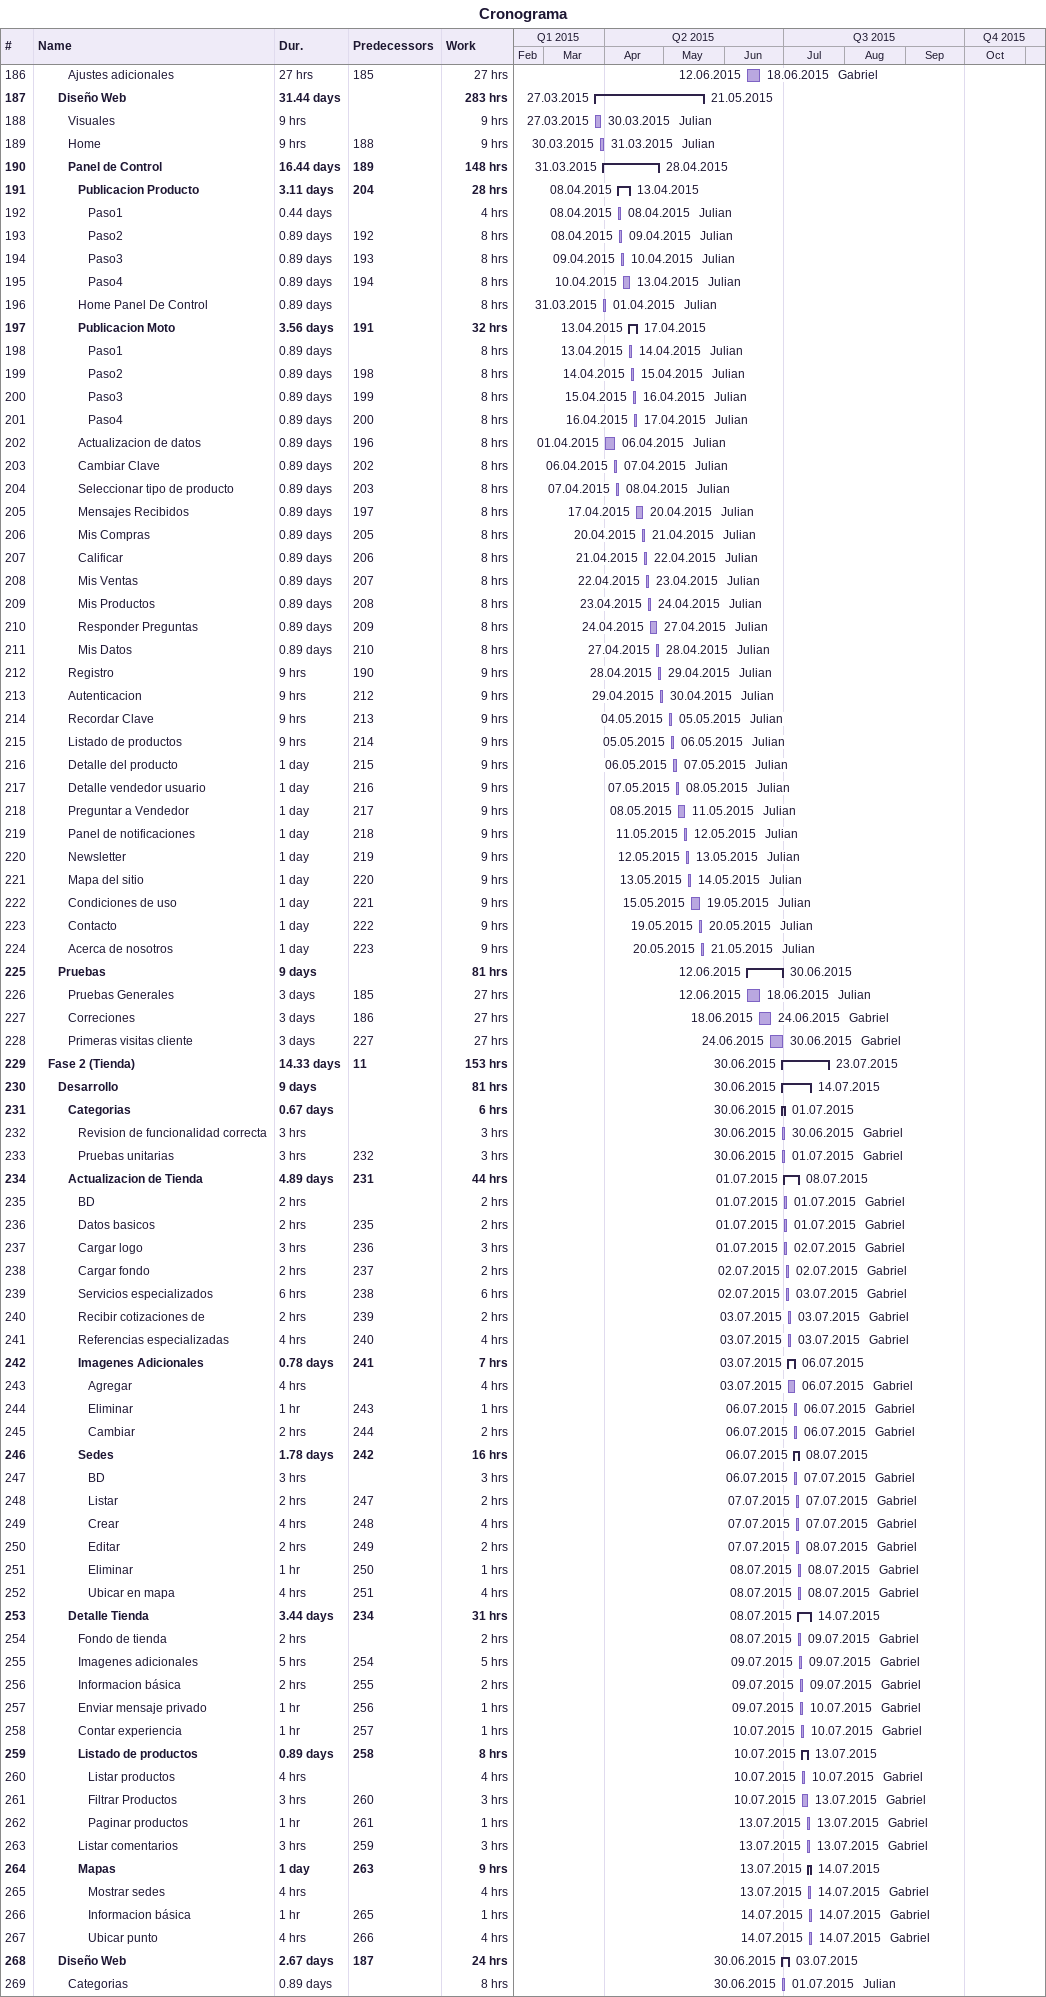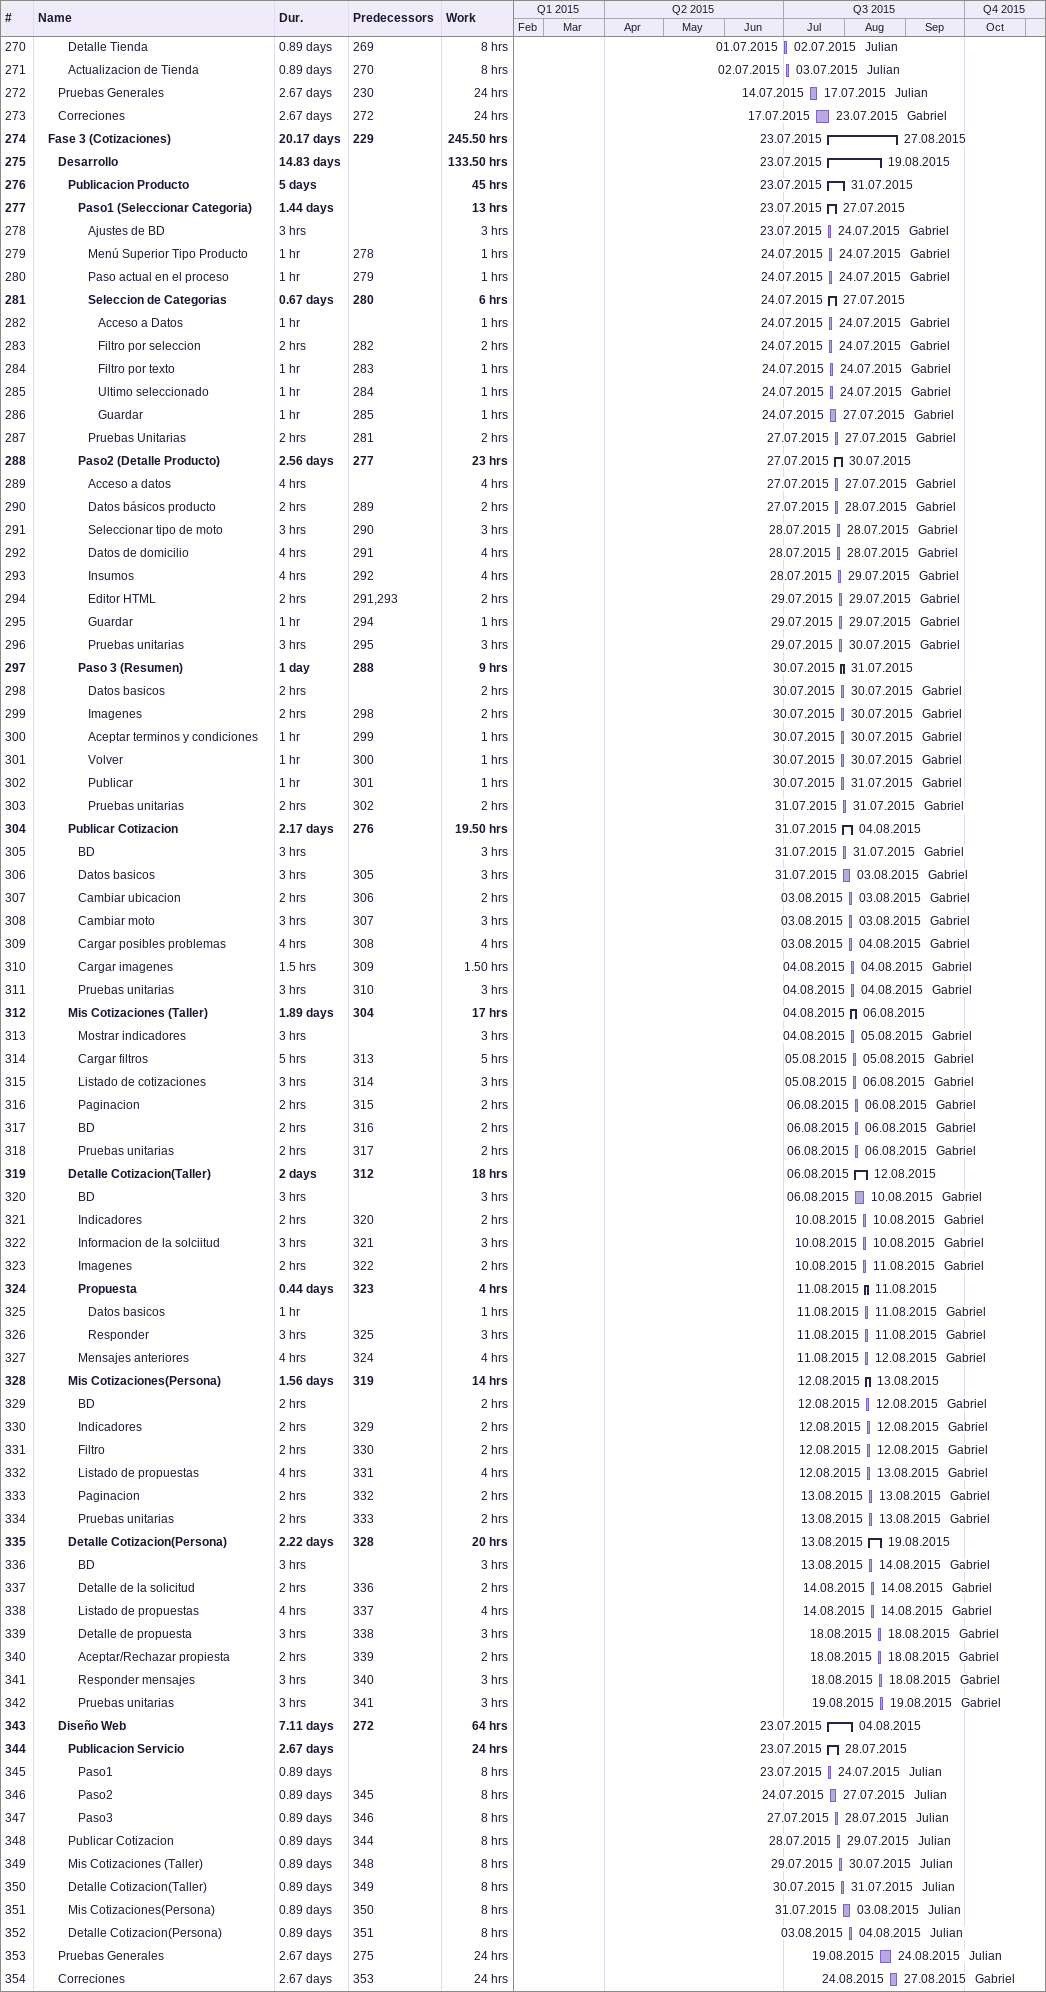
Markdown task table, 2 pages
Cronograma

| ID | Level | Task | Duration | Start | Finish | Predecessors | Resources | Work (h) |
|---|---|---|---|---|---|---|---|---|
| 186 | 4 | Ajustes adicionales | 27h | 2015-06-12 | 2015-06-18 | 185 | Gabriel | 27 |
| 187 | 3 | **Diseño Web** | 31.44d | 2015-03-27 | 2015-05-21 |  |  | 283 |
| 188 | 4 | Visuales | 9h | 2015-03-27 | 2015-03-30 |  | Julian | 9 |
| 189 | 4 | Home | 9h | 2015-03-30 | 2015-03-31 | 188 | Julian | 9 |
| 190 | 4 | **Panel de Control** | 16.44d | 2015-03-31 | 2015-04-28 | 189 |  | 148 |
| 191 | 5 | **Publicacion Producto** | 3.11d | 2015-04-08 | 2015-04-13 | 204 |  | 28 |
| 192 | 6 | Paso1 | 0.44d | 2015-04-08 | 2015-04-08 |  | Julian | 4 |
| 193 | 6 | Paso2 | 0.89d | 2015-04-08 | 2015-04-09 | 192 | Julian | 8 |
| 194 | 6 | Paso3 | 0.89d | 2015-04-09 | 2015-04-10 | 193 | Julian | 8 |
| 195 | 6 | Paso4 | 0.89d | 2015-04-10 | 2015-04-13 | 194 | Julian | 8 |
| 196 | 5 | Home Panel De Control | 0.89d | 2015-03-31 | 2015-04-01 |  | Julian | 8 |
| 197 | 5 | **Publicacion Moto** | 3.56d | 2015-04-13 | 2015-04-17 | 191 |  | 32 |
| 198 | 6 | Paso1 | 0.89d | 2015-04-13 | 2015-04-14 |  | Julian | 8 |
| 199 | 6 | Paso2 | 0.89d | 2015-04-14 | 2015-04-15 | 198 | Julian | 8 |
| 200 | 6 | Paso3 | 0.89d | 2015-04-15 | 2015-04-16 | 199 | Julian | 8 |
| 201 | 6 | Paso4 | 0.89d | 2015-04-16 | 2015-04-17 | 200 | Julian | 8 |
| 202 | 5 | Actualizacion de datos | 0.89d | 2015-04-01 | 2015-04-06 | 196 | Julian | 8 |
| 203 | 5 | Cambiar Clave | 0.89d | 2015-04-06 | 2015-04-07 | 202 | Julian | 8 |
| 204 | 5 | Seleccionar tipo de producto | 0.89d | 2015-04-07 | 2015-04-08 | 203 | Julian | 8 |
| 205 | 5 | Mensajes Recibidos | 0.89d | 2015-04-17 | 2015-04-20 | 197 | Julian | 8 |
| 206 | 5 | Mis Compras | 0.89d | 2015-04-20 | 2015-04-21 | 205 | Julian | 8 |
| 207 | 5 | Calificar | 0.89d | 2015-04-21 | 2015-04-22 | 206 | Julian | 8 |
| 208 | 5 | Mis Ventas | 0.89d | 2015-04-22 | 2015-04-23 | 207 | Julian | 8 |
| 209 | 5 | Mis Productos | 0.89d | 2015-04-23 | 2015-04-24 | 208 | Julian | 8 |
| 210 | 5 | Responder Preguntas | 0.89d | 2015-04-24 | 2015-04-27 | 209 | Julian | 8 |
| 211 | 5 | Mis Datos | 0.89d | 2015-04-27 | 2015-04-28 | 210 | Julian | 8 |
| 212 | 4 | Registro | 9h | 2015-04-28 | 2015-04-29 | 190 | Julian | 9 |
| 213 | 4 | Autenticacion | 9h | 2015-04-29 | 2015-04-30 | 212 | Julian | 9 |
| 214 | 4 | Recordar Clave | 9h | 2015-05-04 | 2015-05-05 | 213 | Julian | 9 |
| 215 | 4 | Listado de productos | 9h | 2015-05-05 | 2015-05-06 | 214 | Julian | 9 |
| 216 | 4 | Detalle del producto | 1d | 2015-05-06 | 2015-05-07 | 215 | Julian | 9 |
| 217 | 4 | Detalle vendedor usuario | 1d | 2015-05-07 | 2015-05-08 | 216 | Julian | 9 |
| 218 | 4 | Preguntar a Vendedor | 1d | 2015-05-08 | 2015-05-11 | 217 | Julian | 9 |
| 219 | 4 | Panel de notificaciones | 1d | 2015-05-11 | 2015-05-12 | 218 | Julian | 9 |
| 220 | 4 | Newsletter | 1d | 2015-05-12 | 2015-05-13 | 219 | Julian | 9 |
| 221 | 4 | Mapa del sitio | 1d | 2015-05-13 | 2015-05-14 | 220 | Julian | 9 |
| 222 | 4 | Condiciones de uso | 1d | 2015-05-15 | 2015-05-19 | 221 | Julian | 9 |
| 223 | 4 | Contacto | 1d | 2015-05-19 | 2015-05-20 | 222 | Julian | 9 |
| 224 | 4 | Acerca de nosotros | 1d | 2015-05-20 | 2015-05-21 | 223 | Julian | 9 |
| 225 | 3 | **Pruebas** | 9d | 2015-06-12 | 2015-06-30 |  |  | 81 |
| 226 | 4 | Pruebas Generales | 3d | 2015-06-12 | 2015-06-18 | 185 | Julian | 27 |
| 227 | 4 | Correciones | 3d | 2015-06-18 | 2015-06-24 | 186 | Gabriel | 27 |
| 228 | 4 | Primeras visitas cliente | 3d | 2015-06-24 | 2015-06-30 | 227 | Gabriel | 27 |
| 229 | 2 | **Fase 2 (Tienda)** | 14.33d | 2015-06-30 | 2015-07-23 | 11 |  | 153 |
| 230 | 3 | **Desarrollo** | 9d | 2015-06-30 | 2015-07-14 |  |  | 81 |
| 231 | 4 | **Categorias** | 0.67d | 2015-06-30 | 2015-07-01 |  |  | 6 |
| 232 | 5 | Revision de funcionalidad correcta | 3h | 2015-06-30 | 2015-06-30 |  | Gabriel | 3 |
| 233 | 5 | Pruebas unitarias | 3h | 2015-06-30 | 2015-07-01 | 232 | Gabriel | 3 |
| 234 | 4 | **Actualizacion de Tienda** | 4.89d | 2015-07-01 | 2015-07-08 | 231 |  | 44 |
| 235 | 5 | BD | 2h | 2015-07-01 | 2015-07-01 |  | Gabriel | 2 |
| 236 | 5 | Datos basicos | 2h | 2015-07-01 | 2015-07-01 | 235 | Gabriel | 2 |
| 237 | 5 | Cargar logo | 3h | 2015-07-01 | 2015-07-02 | 236 | Gabriel | 3 |
| 238 | 5 | Cargar fondo | 2h | 2015-07-02 | 2015-07-02 | 237 | Gabriel | 2 |
| 239 | 5 | Servicios especializados | 6h | 2015-07-02 | 2015-07-03 | 238 | Gabriel | 6 |
| 240 | 5 | Recibir cotizaciones de | 2h | 2015-07-03 | 2015-07-03 | 239 | Gabriel | 2 |
| 241 | 5 | Referencias especializadas | 4h | 2015-07-03 | 2015-07-03 | 240 | Gabriel | 4 |
| 242 | 5 | **Imagenes Adicionales** | 0.78d | 2015-07-03 | 2015-07-06 | 241 |  | 7 |
| 243 | 6 | Agregar | 4h | 2015-07-03 | 2015-07-06 |  | Gabriel | 4 |
| 244 | 6 | Eliminar | 1h | 2015-07-06 | 2015-07-06 | 243 | Gabriel | 1 |
| 245 | 6 | Cambiar | 2h | 2015-07-06 | 2015-07-06 | 244 | Gabriel | 2 |
| 246 | 5 | **Sedes** | 1.78d | 2015-07-06 | 2015-07-08 | 242 |  | 16 |
| 247 | 6 | BD | 3h | 2015-07-06 | 2015-07-07 |  | Gabriel | 3 |
| 248 | 6 | Listar | 2h | 2015-07-07 | 2015-07-07 | 247 | Gabriel | 2 |
| 249 | 6 | Crear | 4h | 2015-07-07 | 2015-07-07 | 248 | Gabriel | 4 |
| 250 | 6 | Editar | 2h | 2015-07-07 | 2015-07-08 | 249 | Gabriel | 2 |
| 251 | 6 | Eliminar | 1h | 2015-07-08 | 2015-07-08 | 250 | Gabriel | 1 |
| 252 | 6 | Ubicar en mapa | 4h | 2015-07-08 | 2015-07-08 | 251 | Gabriel | 4 |
| 253 | 4 | **Detalle Tienda** | 3.44d | 2015-07-08 | 2015-07-14 | 234 |  | 31 |
| 254 | 5 | Fondo de tienda | 2h | 2015-07-08 | 2015-07-09 |  | Gabriel | 2 |
| 255 | 5 | Imagenes adicionales | 5h | 2015-07-09 | 2015-07-09 | 254 | Gabriel | 5 |
| 256 | 5 | Informacion básica | 2h | 2015-07-09 | 2015-07-09 | 255 | Gabriel | 2 |
| 257 | 5 | Enviar mensaje privado | 1h | 2015-07-09 | 2015-07-10 | 256 | Gabriel | 1 |
| 258 | 5 | Contar experiencia | 1h | 2015-07-10 | 2015-07-10 | 257 | Gabriel | 1 |
| 259 | 5 | **Listado de productos** | 0.89d | 2015-07-10 | 2015-07-13 | 258 |  | 8 |
| 260 | 6 | Listar productos | 4h | 2015-07-10 | 2015-07-10 |  | Gabriel | 4 |
| 261 | 6 | Filtrar Productos | 3h | 2015-07-10 | 2015-07-13 | 260 | Gabriel | 3 |
| 262 | 6 | Paginar productos | 1h | 2015-07-13 | 2015-07-13 | 261 | Gabriel | 1 |
| 263 | 5 | Listar comentarios | 3h | 2015-07-13 | 2015-07-13 | 259 | Gabriel | 3 |
| 264 | 5 | **Mapas** | 1d | 2015-07-13 | 2015-07-14 | 263 |  | 9 |
| 265 | 6 | Mostrar sedes | 4h | 2015-07-13 | 2015-07-14 |  | Gabriel | 4 |
| 266 | 6 | Informacion básica | 1h | 2015-07-14 | 2015-07-14 | 265 | Gabriel | 1 |
| 267 | 6 | Ubicar punto | 4h | 2015-07-14 | 2015-07-14 | 266 | Gabriel | 4 |
| 268 | 3 | **Diseño Web** | 2.67d | 2015-06-30 | 2015-07-03 | 187 |  | 24 |
| 269 | 4 | Categorias | 0.89d | 2015-06-30 | 2015-07-01 |  | Julian | 8 |
| 270 | 4 | Detalle Tienda | 0.89d | 2015-07-01 | 2015-07-02 | 269 | Julian | 8 |
| 271 | 4 | Actualizacion de Tienda | 0.89d | 2015-07-02 | 2015-07-03 | 270 | Julian | 8 |
| 272 | 3 | Pruebas Generales | 2.67d | 2015-07-14 | 2015-07-17 | 230 | Julian | 24 |
| 273 | 3 | Correciones | 2.67d | 2015-07-17 | 2015-07-23 | 272 | Gabriel | 24 |
| 274 | 2 | **Fase 3 (Cotizaciones)** | 20.17d | 2015-07-23 | 2015-08-27 | 229 |  | 245.50 |
| 275 | 3 | **Desarrollo** | 14.83d | 2015-07-23 | 2015-08-19 |  |  | 133.50 |
| 276 | 4 | **Publicacion Producto** | 5d | 2015-07-23 | 2015-07-31 |  |  | 45 |
| 277 | 5 | **Paso1 (Seleccionar Categoria)** | 1.44d | 2015-07-23 | 2015-07-27 |  |  | 13 |
| 278 | 6 | Ajustes de BD | 3h | 2015-07-23 | 2015-07-24 |  | Gabriel | 3 |
| 279 | 6 | Menú Superior Tipo Producto | 1h | 2015-07-24 | 2015-07-24 | 278 | Gabriel | 1 |
| 280 | 6 | Paso actual en el proceso | 1h | 2015-07-24 | 2015-07-24 | 279 | Gabriel | 1 |
| 281 | 6 | **Seleccion de Categorias** | 0.67d | 2015-07-24 | 2015-07-27 | 280 |  | 6 |
| 282 | 7 | Acceso a Datos | 1h | 2015-07-24 | 2015-07-24 |  | Gabriel | 1 |
| 283 | 7 | Filtro por seleccion | 2h | 2015-07-24 | 2015-07-24 | 282 | Gabriel | 2 |
| 284 | 7 | Filtro por texto | 1h | 2015-07-24 | 2015-07-24 | 283 | Gabriel | 1 |
| 285 | 7 | Ultimo seleccionado | 1h | 2015-07-24 | 2015-07-24 | 284 | Gabriel | 1 |
| 286 | 7 | Guardar | 1h | 2015-07-24 | 2015-07-27 | 285 | Gabriel | 1 |
| 287 | 6 | Pruebas Unitarias | 2h | 2015-07-27 | 2015-07-27 | 281 | Gabriel | 2 |
| 288 | 5 | **Paso2 (Detalle Producto)** | 2.56d | 2015-07-27 | 2015-07-30 | 277 |  | 23 |
| 289 | 6 | Acceso a datos | 4h | 2015-07-27 | 2015-07-27 |  | Gabriel | 4 |
| 290 | 6 | Datos básicos producto | 2h | 2015-07-27 | 2015-07-28 | 289 | Gabriel | 2 |
| 291 | 6 | Seleccionar tipo de moto | 3h | 2015-07-28 | 2015-07-28 | 290 | Gabriel | 3 |
| 292 | 6 | Datos de domicilio | 4h | 2015-07-28 | 2015-07-28 | 291 | Gabriel | 4 |
| 293 | 6 | Insumos | 4h | 2015-07-28 | 2015-07-29 | 292 | Gabriel | 4 |
| 294 | 6 | Editor HTML | 2h | 2015-07-29 | 2015-07-29 | 291, 293 | Gabriel | 2 |
| 295 | 6 | Guardar | 1h | 2015-07-29 | 2015-07-29 | 294 | Gabriel | 1 |
| 296 | 6 | Pruebas unitarias | 3h | 2015-07-29 | 2015-07-30 | 295 | Gabriel | 3 |
| 297 | 5 | **Paso 3 (Resumen)** | 1d | 2015-07-30 | 2015-07-31 | 288 |  | 9 |
| 298 | 6 | Datos basicos | 2h | 2015-07-30 | 2015-07-30 |  | Gabriel | 2 |
| 299 | 6 | Imagenes | 2h | 2015-07-30 | 2015-07-30 | 298 | Gabriel | 2 |
| 300 | 6 | Aceptar terminos y condiciones | 1h | 2015-07-30 | 2015-07-30 | 299 | Gabriel | 1 |
| 301 | 6 | Volver | 1h | 2015-07-30 | 2015-07-30 | 300 | Gabriel | 1 |
| 302 | 6 | Publicar | 1h | 2015-07-30 | 2015-07-31 | 301 | Gabriel | 1 |
| 303 | 6 | Pruebas unitarias | 2h | 2015-07-31 | 2015-07-31 | 302 | Gabriel | 2 |
| 304 | 4 | **Publicar Cotizacion** | 2.17d | 2015-07-31 | 2015-08-04 | 276 |  | 19.50 |
| 305 | 5 | BD | 3h | 2015-07-31 | 2015-07-31 |  | Gabriel | 3 |
| 306 | 5 | Datos basicos | 3h | 2015-07-31 | 2015-08-03 | 305 | Gabriel | 3 |
| 307 | 5 | Cambiar ubicacion | 2h | 2015-08-03 | 2015-08-03 | 306 | Gabriel | 2 |
| 308 | 5 | Cambiar moto | 3h | 2015-08-03 | 2015-08-03 | 307 | Gabriel | 3 |
| 309 | 5 | Cargar posibles problemas | 4h | 2015-08-03 | 2015-08-04 | 308 | Gabriel | 4 |
| 310 | 5 | Cargar imagenes | 1.5h | 2015-08-04 | 2015-08-04 | 309 | Gabriel | 1.50 |
| 311 | 5 | Pruebas unitarias | 3h | 2015-08-04 | 2015-08-04 | 310 | Gabriel | 3 |
| 312 | 4 | **Mis Cotizaciones (Taller)** | 1.89d | 2015-08-04 | 2015-08-06 | 304 |  | 17 |
| 313 | 5 | Mostrar indicadores | 3h | 2015-08-04 | 2015-08-05 |  | Gabriel | 3 |
| 314 | 5 | Cargar filtros | 5h | 2015-08-05 | 2015-08-05 | 313 | Gabriel | 5 |
| 315 | 5 | Listado de cotizaciones | 3h | 2015-08-05 | 2015-08-06 | 314 | Gabriel | 3 |
| 316 | 5 | Paginacion | 2h | 2015-08-06 | 2015-08-06 | 315 | Gabriel | 2 |
| 317 | 5 | BD | 2h | 2015-08-06 | 2015-08-06 | 316 | Gabriel | 2 |
| 318 | 5 | Pruebas unitarias | 2h | 2015-08-06 | 2015-08-06 | 317 | Gabriel | 2 |
| 319 | 4 | **Detalle Cotizacion(Taller)** | 2d | 2015-08-06 | 2015-08-12 | 312 |  | 18 |
| 320 | 5 | BD | 3h | 2015-08-06 | 2015-08-10 |  | Gabriel | 3 |
| 321 | 5 | Indicadores | 2h | 2015-08-10 | 2015-08-10 | 320 | Gabriel | 2 |
| 322 | 5 | Informacion de la solciitud | 3h | 2015-08-10 | 2015-08-10 | 321 | Gabriel | 3 |
| 323 | 5 | Imagenes | 2h | 2015-08-10 | 2015-08-11 | 322 | Gabriel | 2 |
| 324 | 5 | **Propuesta** | 0.44d | 2015-08-11 | 2015-08-11 | 323 |  | 4 |
| 325 | 6 | Datos basicos | 1h | 2015-08-11 | 2015-08-11 |  | Gabriel | 1 |
| 326 | 6 | Responder | 3h | 2015-08-11 | 2015-08-11 | 325 | Gabriel | 3 |
| 327 | 5 | Mensajes anteriores | 4h | 2015-08-11 | 2015-08-12 | 324 | Gabriel | 4 |
| 328 | 4 | **Mis Cotizaciones(Persona)** | 1.56d | 2015-08-12 | 2015-08-13 | 319 |  | 14 |
| 329 | 5 | BD | 2h | 2015-08-12 | 2015-08-12 |  | Gabriel | 2 |
| 330 | 5 | Indicadores | 2h | 2015-08-12 | 2015-08-12 | 329 | Gabriel | 2 |
| 331 | 5 | Filtro | 2h | 2015-08-12 | 2015-08-12 | 330 | Gabriel | 2 |
| 332 | 5 | Listado de propuestas | 4h | 2015-08-12 | 2015-08-13 | 331 | Gabriel | 4 |
| 333 | 5 | Paginacion | 2h | 2015-08-13 | 2015-08-13 | 332 | Gabriel | 2 |
| 334 | 5 | Pruebas unitarias | 2h | 2015-08-13 | 2015-08-13 | 333 | Gabriel | 2 |
| 335 | 4 | **Detalle Cotizacion(Persona)** | 2.22d | 2015-08-13 | 2015-08-19 | 328 |  | 20 |
| 336 | 5 | BD | 3h | 2015-08-13 | 2015-08-14 |  | Gabriel | 3 |
| 337 | 5 | Detalle de la solicitud | 2h | 2015-08-14 | 2015-08-14 | 336 | Gabriel | 2 |
| 338 | 5 | Listado de propuestas | 4h | 2015-08-14 | 2015-08-14 | 337 | Gabriel | 4 |
| 339 | 5 | Detalle de propuesta | 3h | 2015-08-18 | 2015-08-18 | 338 | Gabriel | 3 |
| 340 | 5 | Aceptar/Rechazar propiesta | 2h | 2015-08-18 | 2015-08-18 | 339 | Gabriel | 2 |
| 341 | 5 | Responder mensajes | 3h | 2015-08-18 | 2015-08-18 | 340 | Gabriel | 3 |
| 342 | 5 | Pruebas unitarias | 3h | 2015-08-19 | 2015-08-19 | 341 | Gabriel | 3 |
| 343 | 3 | **Diseño Web** | 7.11d | 2015-07-23 | 2015-08-04 | 272 |  | 64 |
| 344 | 4 | **Publicacion Servicio** | 2.67d | 2015-07-23 | 2015-07-28 |  |  | 24 |
| 345 | 5 | Paso1 | 0.89d | 2015-07-23 | 2015-07-24 |  | Julian | 8 |
| 346 | 5 | Paso2 | 0.89d | 2015-07-24 | 2015-07-27 | 345 | Julian | 8 |
| 347 | 5 | Paso3 | 0.89d | 2015-07-27 | 2015-07-28 | 346 | Julian | 8 |
| 348 | 4 | Publicar Cotizacion | 0.89d | 2015-07-28 | 2015-07-29 | 344 | Julian | 8 |
| 349 | 4 | Mis Cotizaciones (Taller) | 0.89d | 2015-07-29 | 2015-07-30 | 348 | Julian | 8 |
| 350 | 4 | Detalle Cotizacion(Taller) | 0.89d | 2015-07-30 | 2015-07-31 | 349 | Julian | 8 |
| 351 | 4 | Mis Cotizaciones(Persona) | 0.89d | 2015-07-31 | 2015-08-03 | 350 | Julian | 8 |
| 352 | 4 | Detalle Cotizacion(Persona) | 0.89d | 2015-08-03 | 2015-08-04 | 351 | Julian | 8 |
| 353 | 3 | Pruebas Generales | 2.67d | 2015-08-19 | 2015-08-24 | 275 | Julian | 24 |
| 354 | 3 | Correciones | 2.67d | 2015-08-24 | 2015-08-27 | 353 | Gabriel | 24 |
